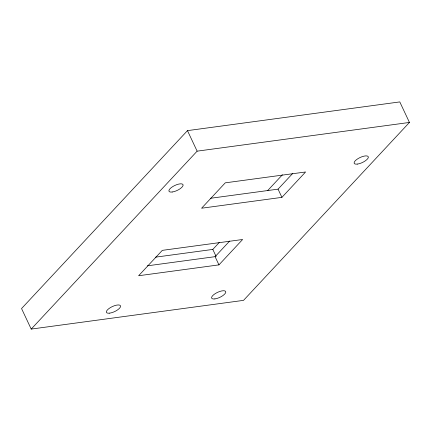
<?xml version="1.0" encoding="UTF-8"?>
<svg xmlns="http://www.w3.org/2000/svg" width="431" height="431" viewBox="0 0 431 431"><rect width="100%" height="100%" fill="white"/><g stroke="black" fill="none" stroke-linecap="round" stroke-linejoin="round"><path stroke-width="0.65" d="M187.469 130.631L21.55 308.553L31.21 329.085L243.531 300.369L409.45 122.447L399.79 101.915L187.469 130.631L197.129 151.157L31.21 329.085M155.559 257.162L212.806 249.42L219.217 242.545M267.764 190.486L282.418 174.77M147.375 265.825L215.091 256.666L229.653 241.048M210.339 198.308L278.049 189.15L292.617 173.531M218.953 264.876L242.621 239.496L162.298 250.357L138.626 275.738L218.953 264.876L215.091 256.666M281.912 197.36L305.584 171.98L225.257 182.841L201.584 208.221L281.912 197.36L278.049 189.15M197.129 151.157L409.45 122.447M212.806 249.42L216.12 256.461M172.217 192.01A7.763 2.758 -25.2 0 0 183.121 185.211A7.763 2.758 -25.2 0 0 172.669 186.628A7.763 2.758 -25.2 0 0 172.217 192.01M109.673 313.148A7.763 2.758 -25.2 0 0 120.583 306.349A7.763 2.758 -25.2 0 0 110.131 307.761A7.763 2.758 -25.2 0 0 109.673 313.148M214.891 298.92A7.763 2.758 -25.2 0 0 225.796 292.121A7.763 2.758 -25.2 0 0 215.349 293.538A7.763 2.758 -25.2 0 0 214.891 298.92M357.439 164.082A7.763 2.758 -25.2 0 0 368.349 157.283A7.763 2.758 -25.2 0 0 357.897 158.694A7.763 2.758 -25.2 0 0 357.439 164.082"/></g></svg>
